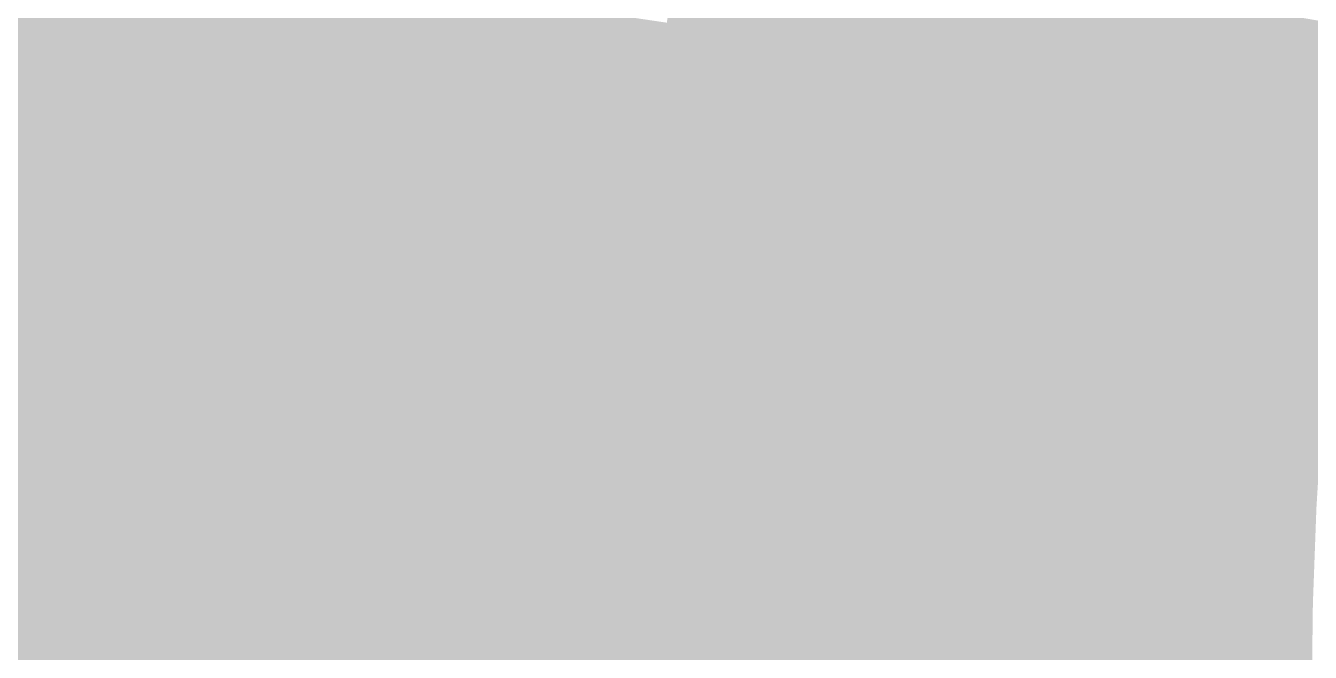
# Model space of a CAD drawing. Header units: inches. Extents: x -266 to 784, y -170 to 213.
# Drawn here: x -150.01 to -113.04, y 1.39 to 19.43 of the extents above; entities that cross this region are included whole.
import ezdxf

# ---------------------------------------------------------------- set-up
doc = ezdxf.new("R2010")
doc.units = ezdxf.units.IN
doc.header["$MEASUREMENT"] = 0

msp = doc.modelspace()

# ---------------------------------------------------------------- linework, layer by layer
at = {"color": 135, "true_color": 0x50a194}
msp.add_solid([(-130.571299, 19.368423), (-131.560476, 19.515153), (-130.056649, 22.566969), (-131.041926, 22.737931)], dxfattribs=at)
at = {"color": 135, "true_color": 0x52a598}
msp.add_solid([(-129.582123, 19.221692), (-130.571299, 19.368423), (-129.071371, 22.396007), (-130.056649, 22.566969)], dxfattribs=at)
at = {"color": 139, "true_color": 0x28504b}
msp.add_solid([(-149.86441, 18.484012), (-150.856889, 18.606423), (-149.365653, 22.156302), (-150.35483, 22.303032)], dxfattribs=at)
at = {"color": 135, "true_color": 0x54aa9c}
msp.add_solid([(-128.592946, 19.074962), (-129.582123, 19.221692), (-128.086094, 22.225046), (-129.071371, 22.396007)], dxfattribs=at)
at = {"color": 135, "true_color": 0x56aea0}
msp.add_solid([(-127.60377, 18.928231), (-128.592946, 19.074962), (-127.100816, 22.054084), (-128.086094, 22.225046)], dxfattribs=at)
at = {"color": 139, "true_color": 0x2a544f}
msp.add_solid([(-148.87193, 18.361601), (-149.86441, 18.484012), (-148.376476, 22.009571), (-149.365653, 22.156302)], dxfattribs=at)
at = {"color": 139, "true_color": 0x2c5953}
msp.add_solid([(-147.879451, 18.239191), (-148.87193, 18.361601), (-147.3873, 21.862841), (-148.376476, 22.009571)], dxfattribs=at)
at = {"color": 139, "true_color": 0x2e5d57}
msp.add_solid([(-146.886971, 18.11678), (-147.879451, 18.239191), (-146.398123, 21.71611), (-147.3873, 21.862841)], dxfattribs=at)
at = {"color": 135, "true_color": 0x59b2a4}
msp.add_solid([(-126.614593, 18.781501), (-127.60377, 18.928231), (-126.115538, 21.883122), (-127.100816, 22.054084)], dxfattribs=at)
at = {"color": 123, "true_color": 0x5bb6a8}
msp.add_solid([(-125.625417, 18.63477), (-126.614593, 18.781501), (-125.130261, 21.71216), (-126.115538, 21.883122)], dxfattribs=at)
at = {"color": 139, "true_color": 0x30615b}
msp.add_solid([(-145.894492, 17.994369), (-146.886971, 18.11678), (-145.408947, 21.56938), (-146.398123, 21.71611)], dxfattribs=at)
at = {"color": 117, "true_color": 0x32655f}
msp.add_solid([(-144.902012, 17.871959), (-145.894492, 17.994369), (-144.41977, 21.422649), (-145.408947, 21.56938)], dxfattribs=at)
at = {"color": 123, "true_color": 0x5dbbac}
msp.add_solid([(-124.63624, 18.48804), (-125.625417, 18.63477), (-124.144983, 21.541198), (-125.130261, 21.71216)], dxfattribs=at)
at = {"color": 123, "true_color": 0x5fbfb0}
msp.add_solid([(-123.647064, 18.341309), (-124.63624, 18.48804), (-123.159705, 21.370236), (-124.144983, 21.541198)], dxfattribs=at)
at = {"color": 117, "true_color": 0x346a63}
msp.add_solid([(-143.909533, 17.749548), (-144.902012, 17.871959), (-143.430594, 21.275919), (-144.41977, 21.422649)], dxfattribs=at)
at = {"color": 117, "true_color": 0x366e67}
msp.add_solid([(-142.917053, 17.627137), (-143.909533, 17.749548), (-142.441417, 21.129188), (-143.430594, 21.275919)], dxfattribs=at)
at = {"color": 127, "true_color": 0x39726b}
msp.add_solid([(-141.924573, 17.504727), (-142.917053, 17.627137), (-141.452241, 20.982458), (-142.441417, 21.129188)], dxfattribs=at)
at = {"color": 123, "true_color": 0x61c3b4}
msp.add_solid([(-122.657887, 18.194579), (-123.647064, 18.341309), (-122.174428, 21.199274), (-123.159705, 21.370236)], dxfattribs=at)
at = {"color": 123, "true_color": 0x63c8b8}
msp.add_solid([(-121.668711, 18.047848), (-122.657887, 18.194579), (-121.18915, 21.028312), (-122.174428, 21.199274)], dxfattribs=at)
at = {"color": 127, "true_color": 0x3b766f}
msp.add_solid([(-140.932094, 17.382316), (-141.924573, 17.504727), (-140.463064, 20.835727), (-141.452241, 20.982458)], dxfattribs=at)
at = {"color": 127, "true_color": 0x3d7b73}
msp.add_solid([(-139.939614, 17.259905), (-140.932094, 17.382316), (-139.473888, 20.688997), (-140.463064, 20.835727)], dxfattribs=at)
at = {"color": 123, "true_color": 0x65ccbc}
msp.add_solid([(-120.679534, 17.901118), (-121.668711, 18.047848), (-120.203872, 20.85735), (-121.18915, 21.028312)], dxfattribs=at)
at = {"color": 133, "true_color": 0x68d0c0}
msp.add_solid([(-119.690358, 17.754387), (-120.679534, 17.901118), (-119.218595, 20.686389), (-120.203872, 20.85735)], dxfattribs=at)
at = {"color": 127, "true_color": 0x3f7f77}
msp.add_solid([(-138.947135, 17.137495), (-139.939614, 17.259905), (-138.484711, 20.542266), (-139.473888, 20.688997)], dxfattribs=at)
at = {"color": 137, "true_color": 0x41837a}
msp.add_solid([(-137.954655, 17.015084), (-138.947135, 17.137495), (-137.495535, 20.395536), (-138.484711, 20.542266)], dxfattribs=at)
at = {"color": 137, "true_color": 0x43887e}
msp.add_solid([(-136.962176, 16.892673), (-137.954655, 17.015084), (-136.506358, 20.248805), (-137.495535, 20.395536)], dxfattribs=at)
at = {"color": 133, "true_color": 0x6ad4c4}
msp.add_solid([(-118.701181, 17.607657), (-119.690358, 17.754387), (-118.233317, 20.515427), (-119.218595, 20.686389)], dxfattribs=at)
at = {"color": 133, "true_color": 0x6cd9c8}
msp.add_solid([(-117.712005, 17.460926), (-118.701181, 17.607657), (-117.248039, 20.344465), (-118.233317, 20.515427)], dxfattribs=at)
at = {"color": 133, "true_color": 0x6eddcc}
msp.add_solid([(-116.722828, 17.314196), (-117.712005, 17.460926), (-116.262762, 20.173503), (-117.248039, 20.344465)], dxfattribs=at)
at = {"color": 137, "true_color": 0x458c82}
msp.add_solid([(-135.969696, 16.770263), (-136.962176, 16.892673), (-135.517182, 20.102075), (-136.506358, 20.248805)], dxfattribs=at)
at = {"color": 125, "true_color": 0x489086}
msp.add_solid([(-134.977217, 16.647852), (-135.969696, 16.770263), (-134.528005, 19.955345), (-135.517182, 20.102075)], dxfattribs=at)
at = {"color": 133, "true_color": 0x70e1cf}
msp.add_solid([(-115.733652, 17.167466), (-116.722828, 17.314196), (-115.277484, 20.002541), (-116.262762, 20.173503)], dxfattribs=at)
at = {"color": 133, "true_color": 0x72e5d3}
msp.add_solid([(-114.744475, 17.020735), (-115.733652, 17.167466), (-114.292207, 19.831579), (-115.277484, 20.002541)], dxfattribs=at)
at = {"color": 125, "true_color": 0x4a948a}
msp.add_solid([(-133.984737, 16.525441), (-134.977217, 16.647852), (-133.538829, 19.808614), (-134.528005, 19.955345)], dxfattribs=at)
at = {"color": 125, "true_color": 0x4c998e}
msp.add_solid([(-132.992258, 16.40303), (-133.984737, 16.525441), (-132.549652, 19.661884), (-133.538829, 19.808614)], dxfattribs=at)
at = {"color": 135, "true_color": 0x4e9d92}
msp.add_solid([(-131.999778, 16.28062), (-132.992258, 16.40303), (-131.560476, 19.515153), (-132.549652, 19.661884)], dxfattribs=at)
at = {"color": 121, "true_color": 0x74ead7}
msp.add_solid([(-113.755299, 16.874005), (-114.744475, 17.020735), (-113.306929, 19.660617), (-114.292207, 19.831579)], dxfattribs=at)
at = {"color": 121, "true_color": 0x76eedb}
msp.add_solid([(-112.766122, 16.727274), (-113.755299, 16.874005), (-112.321651, 19.489655), (-113.306929, 19.660617)], dxfattribs=at)
at = {"color": 135, "true_color": 0x50a196}
msp.add_solid([(-131.007299, 16.158209), (-131.999778, 16.28062), (-130.571299, 19.368423), (-131.560476, 19.515153)], dxfattribs=at)
at = {"color": 135, "true_color": 0x52a59a}
msp.add_solid([(-130.014819, 16.035798), (-131.007299, 16.158209), (-129.582123, 19.221692), (-130.571299, 19.368423)], dxfattribs=at)
at = {"color": 135, "true_color": 0x54aa9e}
msp.add_solid([(-129.022339, 15.913388), (-130.014819, 16.035798), (-128.592946, 19.074962), (-129.582123, 19.221692)], dxfattribs=at)
at = {"color": 135, "true_color": 0x56aea2}
msp.add_solid([(-128.02986, 15.790977), (-129.022339, 15.913388), (-127.60377, 18.928231), (-128.592946, 19.074962)], dxfattribs=at)
at = {"color": 135, "true_color": 0x59b2a6}
msp.add_solid([(-127.03738, 15.668566), (-128.02986, 15.790977), (-126.614593, 18.781501), (-127.60377, 18.928231)], dxfattribs=at)
at = {"color": 139, "true_color": 0x28504c}
msp.add_solid([(-150.272894, 14.800588), (-151.268078, 14.898605), (-149.86441, 18.484012), (-150.856889, 18.606423)], dxfattribs=at)
at = {"color": 123, "true_color": 0x5bb6aa}
msp.add_solid([(-126.044901, 15.546156), (-127.03738, 15.668566), (-125.625417, 18.63477), (-126.614593, 18.781501)], dxfattribs=at)
at = {"color": 123, "true_color": 0x5dbbae}
msp.add_solid([(-125.052421, 15.423745), (-126.044901, 15.546156), (-124.63624, 18.48804), (-125.625417, 18.63477)], dxfattribs=at)
at = {"color": 123, "true_color": 0x5fbfb2}
msp.add_solid([(-124.059942, 15.301334), (-125.052421, 15.423745), (-123.647064, 18.341309), (-124.63624, 18.48804)], dxfattribs=at)
at = {"color": 139, "true_color": 0x2a5450}
msp.add_solid([(-149.277709, 14.702571), (-150.272894, 14.800588), (-148.87193, 18.361601), (-149.86441, 18.484012)], dxfattribs=at)
at = {"color": 139, "true_color": 0x2c5954}
msp.add_solid([(-148.282524, 14.604554), (-149.277709, 14.702571), (-147.879451, 18.239191), (-148.87193, 18.361601)], dxfattribs=at)
at = {"color": 139, "true_color": 0x2e5d58}
msp.add_solid([(-147.28734, 14.506537), (-148.282524, 14.604554), (-146.886971, 18.11678), (-147.879451, 18.239191)], dxfattribs=at)
at = {"color": 139, "true_color": 0x30615c}
msp.add_solid([(-146.292155, 14.40852), (-147.28734, 14.506537), (-145.894492, 17.994369), (-146.886971, 18.11678)], dxfattribs=at)
at = {"color": 123, "true_color": 0x61c3b6}
msp.add_solid([(-123.067462, 15.178924), (-124.059942, 15.301334), (-122.657887, 18.194579), (-123.647064, 18.341309)], dxfattribs=at)
at = {"color": 123, "true_color": 0x63c8ba}
msp.add_solid([(-122.074983, 15.056513), (-123.067462, 15.178924), (-121.668711, 18.047848), (-122.657887, 18.194579)], dxfattribs=at)
at = {"color": 117, "true_color": 0x326560}
msp.add_solid([(-145.29697, 14.310503), (-146.292155, 14.40852), (-144.902012, 17.871959), (-145.894492, 17.994369)], dxfattribs=at)
at = {"color": 117, "true_color": 0x346a64}
msp.add_solid([(-144.301785, 14.212485), (-145.29697, 14.310503), (-143.909533, 17.749548), (-144.902012, 17.871959)], dxfattribs=at)
at = {"color": 127, "true_color": 0x366e68}
msp.add_solid([(-143.306601, 14.114468), (-144.301785, 14.212485), (-142.917053, 17.627137), (-143.909533, 17.749548)], dxfattribs=at)
at = {"color": 123, "true_color": 0x65ccbe}
msp.add_solid([(-121.082503, 14.934102), (-122.074983, 15.056513), (-120.679534, 17.901118), (-121.668711, 18.047848)], dxfattribs=at)
at = {"color": 133, "true_color": 0x68d0c2}
msp.add_solid([(-120.090024, 14.811692), (-121.082503, 14.934102), (-119.690358, 17.754387), (-120.679534, 17.901118)], dxfattribs=at)
at = {"color": 133, "true_color": 0x6ad4c6}
msp.add_solid([(-119.097544, 14.689281), (-120.090024, 14.811692), (-118.701181, 17.607657), (-119.690358, 17.754387)], dxfattribs=at)
at = {"color": 127, "true_color": 0x39726c}
msp.add_solid([(-142.311416, 14.016451), (-143.306601, 14.114468), (-141.924573, 17.504727), (-142.917053, 17.627137)], dxfattribs=at)
at = {"color": 127, "true_color": 0x3b7670}
msp.add_solid([(-141.316231, 13.918434), (-142.311416, 14.016451), (-140.932094, 17.382316), (-141.924573, 17.504727)], dxfattribs=at)
at = {"color": 127, "true_color": 0x3d7b74}
msp.add_solid([(-140.321046, 13.820417), (-141.316231, 13.918434), (-139.939614, 17.259905), (-140.932094, 17.382316)], dxfattribs=at)
at = {"color": 133, "true_color": 0x6cd9ca}
msp.add_solid([(-118.105065, 14.56687), (-119.097544, 14.689281), (-117.712005, 17.460926), (-118.701181, 17.607657)], dxfattribs=at)
at = {"color": 133, "true_color": 0x6eddce}
msp.add_solid([(-117.112585, 14.44446), (-118.105065, 14.56687), (-116.722828, 17.314196), (-117.712005, 17.460926)], dxfattribs=at)
at = {"color": 137, "true_color": 0x3f7f78}
msp.add_solid([(-139.325862, 13.7224), (-140.321046, 13.820417), (-138.947135, 17.137495), (-139.939614, 17.259905)], dxfattribs=at)
at = {"color": 137, "true_color": 0x41837c}
msp.add_solid([(-138.330677, 13.624383), (-139.325862, 13.7224), (-137.954655, 17.015084), (-138.947135, 17.137495)], dxfattribs=at)
at = {"color": 137, "true_color": 0x438880}
msp.add_solid([(-137.335492, 13.526365), (-138.330677, 13.624383), (-136.962176, 16.892673), (-137.954655, 17.015084)], dxfattribs=at)
at = {"color": 133, "true_color": 0x70e1d2}
msp.add_solid([(-116.120106, 14.322049), (-117.112585, 14.44446), (-115.733652, 17.167466), (-116.722828, 17.314196)], dxfattribs=at)
at = {"color": 133, "true_color": 0x72e5d6}
msp.add_solid([(-115.127626, 14.199638), (-116.120106, 14.322049), (-114.744475, 17.020735), (-115.733652, 17.167466)], dxfattribs=at)
at = {"color": 121, "true_color": 0x74eada}
msp.add_solid([(-114.135146, 14.077228), (-115.127626, 14.199638), (-113.755299, 16.874005), (-114.744475, 17.020735)], dxfattribs=at)
at = {"color": 125, "true_color": 0x458c84}
msp.add_solid([(-136.340308, 13.428348), (-137.335492, 13.526365), (-135.969696, 16.770263), (-136.962176, 16.892673)], dxfattribs=at)
at = {"color": 125, "true_color": 0x489088}
msp.add_solid([(-135.345123, 13.330331), (-136.340308, 13.428348), (-134.977217, 16.647852), (-135.969696, 16.770263)], dxfattribs=at)
at = {"color": 125, "true_color": 0x4a948c}
msp.add_solid([(-134.349938, 13.232314), (-135.345123, 13.330331), (-133.984737, 16.525441), (-134.977217, 16.647852)], dxfattribs=at)
at = {"color": 121, "true_color": 0x76eede}
msp.add_solid([(-113.142667, 13.954817), (-114.135146, 14.077228), (-112.766122, 16.727274), (-113.755299, 16.874005)], dxfattribs=at)
at = {"color": 121, "true_color": 0x79f2e2}
msp.add_solid([(-112.150187, 13.832406), (-113.142667, 13.954817), (-111.776946, 16.580544), (-112.766122, 16.727274)], dxfattribs=at)
at = {"color": 135, "true_color": 0x4c9990}
msp.add_solid([(-133.354753, 13.134297), (-134.349938, 13.232314), (-132.992258, 16.40303), (-133.984737, 16.525441)], dxfattribs=at)
at = {"color": 135, "true_color": 0x4e9d94}
msp.add_solid([(-132.359569, 13.03628), (-133.354753, 13.134297), (-131.999778, 16.28062), (-132.992258, 16.40303)], dxfattribs=at)
at = {"color": 135, "true_color": 0x50a198}
msp.add_solid([(-131.364384, 12.938263), (-132.359569, 13.03628), (-131.007299, 16.158209), (-131.999778, 16.28062)], dxfattribs=at)
at = {"color": 135, "true_color": 0x52a59c}
msp.add_solid([(-130.369199, 12.840245), (-131.364384, 12.938263), (-130.014819, 16.035798), (-131.007299, 16.158209)], dxfattribs=at)
at = {"color": 135, "true_color": 0x54aaa0}
msp.add_solid([(-129.374014, 12.742228), (-130.369199, 12.840245), (-129.022339, 15.913388), (-130.014819, 16.035798)], dxfattribs=at)
at = {"color": 135, "true_color": 0x56aea4}
msp.add_solid([(-128.37883, 12.644211), (-129.374014, 12.742228), (-128.02986, 15.790977), (-129.022339, 15.913388)], dxfattribs=at)
at = {"color": 123, "true_color": 0x59b2a8}
msp.add_solid([(-127.383645, 12.546194), (-128.37883, 12.644211), (-127.03738, 15.668566), (-128.02986, 15.790977)], dxfattribs=at)
at = {"color": 123, "true_color": 0x5bb6ac}
msp.add_solid([(-126.38846, 12.448177), (-127.383645, 12.546194), (-126.044901, 15.546156), (-127.03738, 15.668566)], dxfattribs=at)
at = {"color": 123, "true_color": 0x5dbbb0}
msp.add_solid([(-125.393276, 12.35016), (-126.38846, 12.448177), (-125.052421, 15.423745), (-126.044901, 15.546156)], dxfattribs=at)
at = {"color": 123, "true_color": 0x5fbfb5}
msp.add_solid([(-124.398091, 12.252143), (-125.393276, 12.35016), (-124.059942, 15.301334), (-125.052421, 15.423745)], dxfattribs=at)
at = {"color": 123, "true_color": 0x61c3b9}
msp.add_solid([(-123.402906, 12.154125), (-124.398091, 12.252143), (-123.067462, 15.178924), (-124.059942, 15.301334)], dxfattribs=at)
at = {"color": 123, "true_color": 0x63c8bd}
msp.add_solid([(-122.407721, 12.056108), (-123.402906, 12.154125), (-122.074983, 15.056513), (-123.067462, 15.178924)], dxfattribs=at)
at = {"color": 139, "true_color": 0x2a5451}
msp.add_solid([(-149.593569, 11.034685), (-150.590859, 11.108249), (-149.277709, 14.702571), (-150.272894, 14.800588)], dxfattribs=at)
at = {"color": 133, "true_color": 0x65ccc1}
msp.add_solid([(-121.412537, 11.958091), (-122.407721, 12.056108), (-121.082503, 14.934102), (-122.074983, 15.056513)], dxfattribs=at)
at = {"color": 133, "true_color": 0x68d0c5}
msp.add_solid([(-120.417352, 11.860074), (-121.412537, 11.958091), (-120.090024, 14.811692), (-121.082503, 14.934102)], dxfattribs=at)
at = {"color": 133, "true_color": 0x6ad4c9}
msp.add_solid([(-119.422167, 11.762057), (-120.417352, 11.860074), (-119.097544, 14.689281), (-120.090024, 14.811692)], dxfattribs=at)
at = {"color": 139, "true_color": 0x2c5955}
msp.add_solid([(-148.596278, 10.96112), (-149.593569, 11.034685), (-148.282524, 14.604554), (-149.277709, 14.702571)], dxfattribs=at)
at = {"color": 139, "true_color": 0x2e5d59}
msp.add_solid([(-147.598988, 10.887555), (-148.596278, 10.96112), (-147.28734, 14.506537), (-148.282524, 14.604554)], dxfattribs=at)
at = {"color": 139, "true_color": 0x30615d}
msp.add_solid([(-146.601697, 10.813991), (-147.598988, 10.887555), (-146.292155, 14.40852), (-147.28734, 14.506537)], dxfattribs=at)
at = {"color": 133, "true_color": 0x6cd9cd}
msp.add_solid([(-118.426982, 11.66404), (-119.422167, 11.762057), (-118.105065, 14.56687), (-119.097544, 14.689281)], dxfattribs=at)
at = {"color": 133, "true_color": 0x6eddd1}
msp.add_solid([(-117.431798, 11.566023), (-118.426982, 11.66404), (-117.112585, 14.44446), (-118.105065, 14.56687)], dxfattribs=at)
at = {"color": 133, "true_color": 0x70e1d5}
msp.add_solid([(-116.436613, 11.468005), (-117.431798, 11.566023), (-116.120106, 14.322049), (-117.112585, 14.44446)], dxfattribs=at)
at = {"color": 117, "true_color": 0x326561}
msp.add_solid([(-145.604407, 10.740426), (-146.601697, 10.813991), (-145.29697, 14.310503), (-146.292155, 14.40852)], dxfattribs=at)
at = {"color": 117, "true_color": 0x346a65}
msp.add_solid([(-144.607116, 10.666862), (-145.604407, 10.740426), (-144.301785, 14.212485), (-145.29697, 14.310503)], dxfattribs=at)
at = {"color": 127, "true_color": 0x366e69}
msp.add_solid([(-143.609826, 10.593297), (-144.607116, 10.666862), (-143.306601, 14.114468), (-144.301785, 14.212485)], dxfattribs=at)
at = {"color": 127, "true_color": 0x39726d}
msp.add_solid([(-142.612535, 10.519733), (-143.609826, 10.593297), (-142.311416, 14.016451), (-143.306601, 14.114468)], dxfattribs=at)
at = {"color": 121, "true_color": 0x72e5d9}
msp.add_solid([(-115.441428, 11.369988), (-116.436613, 11.468005), (-115.127626, 14.199638), (-116.120106, 14.322049)], dxfattribs=at)
at = {"color": 121, "true_color": 0x74eadd}
msp.add_solid([(-114.446244, 11.271971), (-115.441428, 11.369988), (-114.135146, 14.077228), (-115.127626, 14.199638)], dxfattribs=at)
at = {"color": 121, "true_color": 0x76eee1}
msp.add_solid([(-113.451059, 11.173954), (-114.446244, 11.271971), (-113.142667, 13.954817), (-114.135146, 14.077228)], dxfattribs=at)
at = {"color": 127, "true_color": 0x3b7671}
msp.add_solid([(-141.615245, 10.446168), (-142.612535, 10.519733), (-141.316231, 13.918434), (-142.311416, 14.016451)], dxfattribs=at)
at = {"color": 127, "true_color": 0x3d7b75}
msp.add_solid([(-140.617954, 10.372603), (-141.615245, 10.446168), (-140.321046, 13.820417), (-141.316231, 13.918434)], dxfattribs=at)
at = {"color": 137, "true_color": 0x3f7f79}
msp.add_solid([(-139.620664, 10.299039), (-140.617954, 10.372603), (-139.325862, 13.7224), (-140.321046, 13.820417)], dxfattribs=at)
at = {"color": 137, "true_color": 0x41837e}
msp.add_solid([(-138.623373, 10.225474), (-139.620664, 10.299039), (-138.330677, 13.624383), (-139.325862, 13.7224)], dxfattribs=at)
at = {"color": 121, "true_color": 0x79f2e5}
msp.add_solid([(-112.455874, 11.075937), (-113.451059, 11.173954), (-112.150187, 13.832406), (-113.142667, 13.954817)], dxfattribs=at)
at = {"color": 137, "true_color": 0x438882}
msp.add_solid([(-137.626083, 10.15191), (-138.623373, 10.225474), (-137.335492, 13.526365), (-138.330677, 13.624383)], dxfattribs=at)
at = {"color": 125, "true_color": 0x458c86}
msp.add_solid([(-136.628793, 10.078345), (-137.626083, 10.15191), (-136.340308, 13.428348), (-137.335492, 13.526365)], dxfattribs=at)
at = {"color": 125, "true_color": 0x48908a}
msp.add_solid([(-135.631502, 10.004781), (-136.628793, 10.078345), (-135.345123, 13.330331), (-136.340308, 13.428348)], dxfattribs=at)
at = {"color": 125, "true_color": 0x4a948e}
msp.add_solid([(-134.634212, 9.931216), (-135.631502, 10.004781), (-134.349938, 13.232314), (-135.345123, 13.330331)], dxfattribs=at)
at = {"color": 135, "true_color": 0x4c9992}
msp.add_solid([(-133.636921, 9.857652), (-134.634212, 9.931216), (-133.354753, 13.134297), (-134.349938, 13.232314)], dxfattribs=at)
at = {"color": 135, "true_color": 0x4e9d96}
msp.add_solid([(-132.639631, 9.784087), (-133.636921, 9.857652), (-132.359569, 13.03628), (-133.354753, 13.134297)], dxfattribs=at)
at = {"color": 135, "true_color": 0x50a19a}
msp.add_solid([(-131.64234, 9.710522), (-132.639631, 9.784087), (-131.364384, 12.938263), (-132.359569, 13.03628)], dxfattribs=at)
at = {"color": 135, "true_color": 0x52a59e}
msp.add_solid([(-130.64505, 9.636958), (-131.64234, 9.710522), (-130.369199, 12.840245), (-131.364384, 12.938263)], dxfattribs=at)
at = {"color": 135, "true_color": 0x54aaa2}
msp.add_solid([(-129.647759, 9.563393), (-130.64505, 9.636958), (-129.374014, 12.742228), (-130.369199, 12.840245)], dxfattribs=at)
at = {"color": 135, "true_color": 0x56aea6}
msp.add_solid([(-128.650469, 9.489829), (-129.647759, 9.563393), (-128.37883, 12.644211), (-129.374014, 12.742228)], dxfattribs=at)
at = {"color": 123, "true_color": 0x59b2aa}
msp.add_solid([(-127.653178, 9.416264), (-128.650469, 9.489829), (-127.383645, 12.546194), (-128.37883, 12.644211)], dxfattribs=at)
at = {"color": 123, "true_color": 0x5bb6af}
msp.add_solid([(-126.655888, 9.3427), (-127.653178, 9.416264), (-126.38846, 12.448177), (-127.383645, 12.546194)], dxfattribs=at)
at = {"color": 123, "true_color": 0x5dbbb3}
msp.add_solid([(-125.658598, 9.269135), (-126.655888, 9.3427), (-125.393276, 12.35016), (-126.38846, 12.448177)], dxfattribs=at)
at = {"color": 123, "true_color": 0x5fbfb7}
msp.add_solid([(-124.661307, 9.19557), (-125.658598, 9.269135), (-124.398091, 12.252143), (-125.393276, 12.35016)], dxfattribs=at)
at = {"color": 123, "true_color": 0x61c3bb}
msp.add_solid([(-123.664017, 9.122006), (-124.661307, 9.19557), (-123.402906, 12.154125), (-124.398091, 12.252143)], dxfattribs=at)
at = {"color": 123, "true_color": 0x63c8bf}
msp.add_solid([(-122.666726, 9.048441), (-123.664017, 9.122006), (-122.407721, 12.056108), (-123.402906, 12.154125)], dxfattribs=at)
at = {"color": 133, "true_color": 0x65ccc3}
msp.add_solid([(-121.669436, 8.974877), (-122.666726, 9.048441), (-121.412537, 11.958091), (-122.407721, 12.056108)], dxfattribs=at)
at = {"color": 133, "true_color": 0x68d0c7}
msp.add_solid([(-120.672145, 8.901312), (-121.669436, 8.974877), (-120.417352, 11.860074), (-121.412537, 11.958091)], dxfattribs=at)
at = {"color": 133, "true_color": 0x6ad4cb}
msp.add_solid([(-119.674855, 8.827748), (-120.672145, 8.901312), (-119.422167, 11.762057), (-120.417352, 11.860074)], dxfattribs=at)
at = {"color": 133, "true_color": 0x6cd9cf}
msp.add_solid([(-118.677564, 8.754183), (-119.674855, 8.827748), (-118.426982, 11.66404), (-119.422167, 11.762057)], dxfattribs=at)
at = {"color": 133, "true_color": 0x6eddd3}
msp.add_solid([(-117.680274, 8.680619), (-118.677564, 8.754183), (-117.431798, 11.566023), (-118.426982, 11.66404)], dxfattribs=at)
at = {"color": 133, "true_color": 0x70e1d7}
msp.add_solid([(-116.682983, 8.607054), (-117.680274, 8.680619), (-116.436613, 11.468005), (-117.431798, 11.566023)], dxfattribs=at)
at = {"color": 121, "true_color": 0x72e5db}
msp.add_solid([(-115.685693, 8.533489), (-116.682983, 8.607054), (-115.441428, 11.369988), (-116.436613, 11.468005)], dxfattribs=at)
at = {"color": 139, "true_color": 0x2a5452}
msp.add_solid([(-149.819318, 7.360151), (-150.818114, 7.409219), (-149.593569, 11.034685), (-150.590859, 11.108249)], dxfattribs=at)
at = {"color": 121, "true_color": 0x74eae0}
msp.add_solid([(-114.688403, 8.459925), (-115.685693, 8.533489), (-114.446244, 11.271971), (-115.441428, 11.369988)], dxfattribs=at)
at = {"color": 121, "true_color": 0x76eee4}
msp.add_solid([(-113.691112, 8.38636), (-114.688403, 8.459925), (-113.451059, 11.173954), (-114.446244, 11.271971)], dxfattribs=at)
at = {"color": 121, "true_color": 0x79f2e8}
msp.add_solid([(-112.693822, 8.312796), (-113.691112, 8.38636), (-112.455874, 11.075937), (-113.451059, 11.173954)], dxfattribs=at)
at = {"color": 139, "true_color": 0x2c5956}
msp.add_solid([(-148.820523, 7.311083), (-149.819318, 7.360151), (-148.596278, 10.96112), (-149.593569, 11.034685)], dxfattribs=at)
at = {"color": 139, "true_color": 0x2e5d5a}
msp.add_solid([(-147.821728, 7.262016), (-148.820523, 7.311083), (-147.598988, 10.887555), (-148.596278, 10.96112)], dxfattribs=at)
at = {"color": 139, "true_color": 0x30615e}
msp.add_solid([(-146.822932, 7.212948), (-147.821728, 7.262016), (-146.601697, 10.813991), (-147.598988, 10.887555)], dxfattribs=at)
at = {"color": 117, "true_color": 0x326562}
msp.add_solid([(-145.824137, 7.16388), (-146.822932, 7.212948), (-145.604407, 10.740426), (-146.601697, 10.813991)], dxfattribs=at)
at = {"color": 117, "true_color": 0x346a66}
msp.add_solid([(-144.825341, 7.114813), (-145.824137, 7.16388), (-144.607116, 10.666862), (-145.604407, 10.740426)], dxfattribs=at)
at = {"color": 127, "true_color": 0x366e6a}
msp.add_solid([(-143.826546, 7.065745), (-144.825341, 7.114813), (-143.609826, 10.593297), (-144.607116, 10.666862)], dxfattribs=at)
at = {"color": 127, "true_color": 0x39726f}
msp.add_solid([(-142.82775, 7.016677), (-143.826546, 7.065745), (-142.612535, 10.519733), (-143.609826, 10.593297)], dxfattribs=at)
at = {"color": 127, "true_color": 0x3b7673}
msp.add_solid([(-141.828955, 6.96761), (-142.82775, 7.016677), (-141.615245, 10.446168), (-142.612535, 10.519733)], dxfattribs=at)
at = {"color": 127, "true_color": 0x3d7b77}
msp.add_solid([(-140.830159, 6.918542), (-141.828955, 6.96761), (-140.617954, 10.372603), (-141.615245, 10.446168)], dxfattribs=at)
at = {"color": 137, "true_color": 0x3f7f7b}
msp.add_solid([(-139.831364, 6.869474), (-140.830159, 6.918542), (-139.620664, 10.299039), (-140.617954, 10.372603)], dxfattribs=at)
at = {"color": 137, "true_color": 0x41837f}
msp.add_solid([(-138.832568, 6.820407), (-139.831364, 6.869474), (-138.623373, 10.225474), (-139.620664, 10.299039)], dxfattribs=at)
at = {"color": 137, "true_color": 0x438883}
msp.add_solid([(-137.833773, 6.771339), (-138.832568, 6.820407), (-137.626083, 10.15191), (-138.623373, 10.225474)], dxfattribs=at)
at = {"color": 125, "true_color": 0x458c87}
msp.add_solid([(-136.834977, 6.722271), (-137.833773, 6.771339), (-136.628793, 10.078345), (-137.626083, 10.15191)], dxfattribs=at)
at = {"color": 125, "true_color": 0x48908c}
msp.add_solid([(-135.836182, 6.673204), (-136.834977, 6.722271), (-135.631502, 10.004781), (-136.628793, 10.078345)], dxfattribs=at)
at = {"color": 135, "true_color": 0x4a9490}
msp.add_solid([(-134.837387, 6.624136), (-135.836182, 6.673204), (-134.634212, 9.931216), (-135.631502, 10.004781)], dxfattribs=at)
at = {"color": 135, "true_color": 0x4c9994}
msp.add_solid([(-133.838591, 6.575068), (-134.837387, 6.624136), (-133.636921, 9.857652), (-134.634212, 9.931216)], dxfattribs=at)
at = {"color": 135, "true_color": 0x4e9d98}
msp.add_solid([(-132.839796, 6.526001), (-133.838591, 6.575068), (-132.639631, 9.784087), (-133.636921, 9.857652)], dxfattribs=at)
at = {"color": 135, "true_color": 0x50a19c}
msp.add_solid([(-131.841, 6.476933), (-132.839796, 6.526001), (-131.64234, 9.710522), (-132.639631, 9.784087)], dxfattribs=at)
at = {"color": 135, "true_color": 0x52a5a0}
msp.add_solid([(-130.842205, 6.427865), (-131.841, 6.476933), (-130.64505, 9.636958), (-131.64234, 9.710522)], dxfattribs=at)
at = {"color": 135, "true_color": 0x54aaa4}
msp.add_solid([(-129.843409, 6.378798), (-130.842205, 6.427865), (-129.647759, 9.563393), (-130.64505, 9.636958)], dxfattribs=at)
at = {"color": 135, "true_color": 0x56aea8}
msp.add_solid([(-128.844614, 6.32973), (-129.843409, 6.378798), (-128.650469, 9.489829), (-129.647759, 9.563393)], dxfattribs=at)
at = {"color": 123, "true_color": 0x59b2ad}
msp.add_solid([(-127.845818, 6.280662), (-128.844614, 6.32973), (-127.653178, 9.416264), (-128.650469, 9.489829)], dxfattribs=at)
at = {"color": 123, "true_color": 0x5bb6b1}
msp.add_solid([(-126.847023, 6.231595), (-127.845818, 6.280662), (-126.655888, 9.3427), (-127.653178, 9.416264)], dxfattribs=at)
at = {"color": 123, "true_color": 0x5dbbb5}
msp.add_solid([(-125.848227, 6.182527), (-126.847023, 6.231595), (-125.658598, 9.269135), (-126.655888, 9.3427)], dxfattribs=at)
at = {"color": 123, "true_color": 0x5fbfb9}
msp.add_solid([(-124.849432, 6.133459), (-125.848227, 6.182527), (-124.661307, 9.19557), (-125.658598, 9.269135)], dxfattribs=at)
at = {"color": 123, "true_color": 0x61c3bd}
msp.add_solid([(-123.850637, 6.084392), (-124.849432, 6.133459), (-123.664017, 9.122006), (-124.661307, 9.19557)], dxfattribs=at)
at = {"color": 133, "true_color": 0x63c8c1}
msp.add_solid([(-122.851841, 6.035324), (-123.850637, 6.084392), (-122.666726, 9.048441), (-123.664017, 9.122006)], dxfattribs=at)
at = {"color": 133, "true_color": 0x65ccc5}
msp.add_solid([(-121.853046, 5.986256), (-122.851841, 6.035324), (-121.669436, 8.974877), (-122.666726, 9.048441)], dxfattribs=at)
at = {"color": 133, "true_color": 0x68d0ca}
msp.add_solid([(-120.85425, 5.937189), (-121.853046, 5.986256), (-120.672145, 8.901312), (-121.669436, 8.974877)], dxfattribs=at)
at = {"color": 133, "true_color": 0x6ad4ce}
msp.add_solid([(-119.855455, 5.888121), (-120.85425, 5.937189), (-119.674855, 8.827748), (-120.672145, 8.901312)], dxfattribs=at)
at = {"color": 133, "true_color": 0x6cd9d2}
msp.add_solid([(-118.856659, 5.839053), (-119.855455, 5.888121), (-118.677564, 8.754183), (-119.674855, 8.827748)], dxfattribs=at)
at = {"color": 133, "true_color": 0x6eddd6}
msp.add_solid([(-117.857864, 5.789986), (-118.856659, 5.839053), (-117.680274, 8.680619), (-118.677564, 8.754183)], dxfattribs=at)
at = {"color": 133, "true_color": 0x70e1da}
msp.add_solid([(-116.859068, 5.740918), (-117.857864, 5.789986), (-116.682983, 8.607054), (-117.680274, 8.680619)], dxfattribs=at)
at = {"color": 121, "true_color": 0x72e5de}
msp.add_solid([(-115.860273, 5.69185), (-116.859068, 5.740918), (-115.685693, 8.533489), (-116.682983, 8.607054)], dxfattribs=at)
at = {"color": 121, "true_color": 0x74eae2}
msp.add_solid([(-114.861477, 5.642783), (-115.860273, 5.69185), (-114.688403, 8.459925), (-115.685693, 8.533489)], dxfattribs=at)
at = {"color": 121, "true_color": 0x76eee6}
msp.add_solid([(-113.862682, 5.593715), (-114.861477, 5.642783), (-113.691112, 8.38636), (-114.688403, 8.459925)], dxfattribs=at)
at = {"color": 121, "true_color": 0x79f2eb}
msp.add_solid([(-112.863887, 5.544647), (-113.862682, 5.593715), (-112.693822, 8.312796), (-113.691112, 8.38636)], dxfattribs=at)
at = {"color": 139, "true_color": 0x2a5453}
msp.add_solid([(-149.954823, 3.681184), (-150.954522, 3.705726), (-149.819318, 7.360151), (-150.818114, 7.409219)], dxfattribs=at)
at = {"color": 139, "true_color": 0x2c5957}
msp.add_solid([(-148.955124, 3.656643), (-149.954823, 3.681184), (-148.820523, 7.311083), (-149.819318, 7.360151)], dxfattribs=at)
at = {"color": 139, "true_color": 0x2e5d5b}
msp.add_solid([(-147.955425, 3.632102), (-148.955124, 3.656643), (-147.821728, 7.262016), (-148.820523, 7.311083)], dxfattribs=at)
at = {"color": 139, "true_color": 0x30615f}
msp.add_solid([(-146.955726, 3.607561), (-147.955425, 3.632102), (-146.822932, 7.212948), (-147.821728, 7.262016)], dxfattribs=at)
at = {"color": 117, "true_color": 0x326563}
msp.add_solid([(-145.956028, 3.583019), (-146.955726, 3.607561), (-145.824137, 7.16388), (-146.822932, 7.212948)], dxfattribs=at)
at = {"color": 127, "true_color": 0x346a68}
msp.add_solid([(-144.956329, 3.558478), (-145.956028, 3.583019), (-144.825341, 7.114813), (-145.824137, 7.16388)], dxfattribs=at)
at = {"color": 127, "true_color": 0x366e6c}
msp.add_solid([(-143.95663, 3.533937), (-144.956329, 3.558478), (-143.826546, 7.065745), (-144.825341, 7.114813)], dxfattribs=at)
at = {"color": 127, "true_color": 0x397270}
msp.add_solid([(-142.956931, 3.509396), (-143.95663, 3.533937), (-142.82775, 7.016677), (-143.826546, 7.065745)], dxfattribs=at)
at = {"color": 127, "true_color": 0x3b7674}
msp.add_solid([(-141.957232, 3.484854), (-142.956931, 3.509396), (-141.828955, 6.96761), (-142.82775, 7.016677)], dxfattribs=at)
at = {"color": 137, "true_color": 0x3d7b78}
msp.add_solid([(-140.957533, 3.460313), (-141.957232, 3.484854), (-140.830159, 6.918542), (-141.828955, 6.96761)], dxfattribs=at)
at = {"color": 137, "true_color": 0x3f7f7c}
msp.add_solid([(-139.957835, 3.435772), (-140.957533, 3.460313), (-139.831364, 6.869474), (-140.830159, 6.918542)], dxfattribs=at)
at = {"color": 137, "true_color": 0x418381}
msp.add_solid([(-138.958136, 3.411231), (-139.957835, 3.435772), (-138.832568, 6.820407), (-139.831364, 6.869474)], dxfattribs=at)
at = {"color": 137, "true_color": 0x438885}
msp.add_solid([(-137.958437, 3.38669), (-138.958136, 3.411231), (-137.833773, 6.771339), (-138.832568, 6.820407)], dxfattribs=at)
at = {"color": 125, "true_color": 0x458c89}
msp.add_solid([(-136.958738, 3.362148), (-137.958437, 3.38669), (-136.834977, 6.722271), (-137.833773, 6.771339)], dxfattribs=at)
at = {"color": 125, "true_color": 0x48908d}
msp.add_solid([(-135.959039, 3.337607), (-136.958738, 3.362148), (-135.836182, 6.673204), (-136.834977, 6.722271)], dxfattribs=at)
at = {"color": 135, "true_color": 0x4a9491}
msp.add_solid([(-134.959341, 3.313066), (-135.959039, 3.337607), (-134.837387, 6.624136), (-135.836182, 6.673204)], dxfattribs=at)
at = {"color": 135, "true_color": 0x4c9996}
msp.add_solid([(-133.959642, 3.288525), (-134.959341, 3.313066), (-133.838591, 6.575068), (-134.837387, 6.624136)], dxfattribs=at)
at = {"color": 135, "true_color": 0x4e9d9a}
msp.add_solid([(-132.959943, 3.263983), (-133.959642, 3.288525), (-132.839796, 6.526001), (-133.838591, 6.575068)], dxfattribs=at)
at = {"color": 135, "true_color": 0x50a19e}
msp.add_solid([(-131.960244, 3.239442), (-132.959943, 3.263983), (-131.841, 6.476933), (-132.839796, 6.526001)], dxfattribs=at)
at = {"color": 135, "true_color": 0x52a5a2}
msp.add_solid([(-130.960545, 3.214901), (-131.960244, 3.239442), (-130.842205, 6.427865), (-131.841, 6.476933)], dxfattribs=at)
at = {"color": 135, "true_color": 0x54aaa6}
msp.add_solid([(-129.960846, 3.19036), (-130.960545, 3.214901), (-129.843409, 6.378798), (-130.842205, 6.427865)], dxfattribs=at)
at = {"color": 135, "true_color": 0x56aeab}
msp.add_solid([(-128.961148, 3.165818), (-129.960846, 3.19036), (-128.844614, 6.32973), (-129.843409, 6.378798)], dxfattribs=at)
at = {"color": 123, "true_color": 0x59b2af}
msp.add_solid([(-127.961449, 3.141277), (-128.961148, 3.165818), (-127.845818, 6.280662), (-128.844614, 6.32973)], dxfattribs=at)
at = {"color": 123, "true_color": 0x5bb6b3}
msp.add_solid([(-126.96175, 3.116736), (-127.961449, 3.141277), (-126.847023, 6.231595), (-127.845818, 6.280662)], dxfattribs=at)
at = {"color": 123, "true_color": 0x5dbbb7}
msp.add_solid([(-125.962051, 3.092195), (-126.96175, 3.116736), (-125.848227, 6.182527), (-126.847023, 6.231595)], dxfattribs=at)
at = {"color": 123, "true_color": 0x5fbfbb}
msp.add_solid([(-124.962352, 3.067654), (-125.962051, 3.092195), (-124.849432, 6.133459), (-125.848227, 6.182527)], dxfattribs=at)
at = {"color": 123, "true_color": 0x61c3bf}
msp.add_solid([(-123.962654, 3.043112), (-124.962352, 3.067654), (-123.850637, 6.084392), (-124.849432, 6.133459)], dxfattribs=at)
at = {"color": 133, "true_color": 0x63c8c4}
msp.add_solid([(-122.962955, 3.018571), (-123.962654, 3.043112), (-122.851841, 6.035324), (-123.850637, 6.084392)], dxfattribs=at)
at = {"color": 133, "true_color": 0x65ccc8}
msp.add_solid([(-121.963256, 2.99403), (-122.962955, 3.018571), (-121.853046, 5.986256), (-122.851841, 6.035324)], dxfattribs=at)
at = {"color": 133, "true_color": 0x68d0cc}
msp.add_solid([(-120.963557, 2.969489), (-121.963256, 2.99403), (-120.85425, 5.937189), (-121.853046, 5.986256)], dxfattribs=at)
at = {"color": 133, "true_color": 0x6ad4d0}
msp.add_solid([(-119.963858, 2.944947), (-120.963557, 2.969489), (-119.855455, 5.888121), (-120.85425, 5.937189)], dxfattribs=at)
at = {"color": 133, "true_color": 0x6cd9d4}
msp.add_solid([(-118.964159, 2.920406), (-119.963858, 2.944947), (-118.856659, 5.839053), (-119.855455, 5.888121)], dxfattribs=at)
at = {"color": 133, "true_color": 0x6eddd9}
msp.add_solid([(-117.964461, 2.895865), (-118.964159, 2.920406), (-117.857864, 5.789986), (-118.856659, 5.839053)], dxfattribs=at)
at = {"color": 133, "true_color": 0x70e1dd}
msp.add_solid([(-116.964762, 2.871324), (-117.964461, 2.895865), (-116.859068, 5.740918), (-117.857864, 5.789986)], dxfattribs=at)
at = {"color": 121, "true_color": 0x72e5e1}
msp.add_solid([(-115.965063, 2.846783), (-116.964762, 2.871324), (-115.860273, 5.69185), (-116.859068, 5.740918)], dxfattribs=at)
at = {"color": 121, "true_color": 0x74eae5}
msp.add_solid([(-114.965364, 2.822241), (-115.965063, 2.846783), (-114.861477, 5.642783), (-115.860273, 5.69185)], dxfattribs=at)
at = {"color": 121, "true_color": 0x76eee9}
msp.add_solid([(-113.965665, 2.7977), (-114.965364, 2.822241), (-113.862682, 5.593715), (-114.861477, 5.642783)], dxfattribs=at)
at = {"color": 121, "true_color": 0x79f2ed}
msp.add_solid([(-112.965967, 2.773159), (-113.965665, 2.7977), (-112.863887, 5.544647), (-113.862682, 5.593715)], dxfattribs=at)
at = {"color": 139, "true_color": 0x2a5454}
msp.add_solid([(-150, 0), (-151, 0), (-149.954823, 3.681184), (-150.954522, 3.705726)], dxfattribs=at)
at = {"color": 139, "true_color": 0x2c5958}
msp.add_solid([(-149, 0), (-150, 0), (-148.955124, 3.656643), (-149.954823, 3.681184)], dxfattribs=at)
at = {"color": 139, "true_color": 0x2e5d5c}
msp.add_solid([(-148, 0), (-149, 0), (-147.955425, 3.632102), (-148.955124, 3.656643)], dxfattribs=at)
at = {"color": 139, "true_color": 0x306160}
msp.add_solid([(-147, 0), (-148, 0), (-146.955726, 3.607561), (-147.955425, 3.632102)], dxfattribs=at)
at = {"color": 117, "true_color": 0x326565}
msp.add_solid([(-146, 0), (-147, 0), (-145.956028, 3.583019), (-146.955726, 3.607561)], dxfattribs=at)
at = {"color": 127, "true_color": 0x346a69}
msp.add_solid([(-145, 0), (-146, 0), (-144.956329, 3.558478), (-145.956028, 3.583019)], dxfattribs=at)
at = {"color": 127, "true_color": 0x366e6d}
msp.add_solid([(-144, 0), (-145, 0), (-143.95663, 3.533937), (-144.956329, 3.558478)], dxfattribs=at)
at = {"color": 127, "true_color": 0x397271}
msp.add_solid([(-143, 0), (-144, 0), (-142.956931, 3.509396), (-143.95663, 3.533937)], dxfattribs=at)
at = {"color": 127, "true_color": 0x3b7676}
msp.add_solid([(-142, 0), (-143, 0), (-141.957232, 3.484854), (-142.956931, 3.509396)], dxfattribs=at)
at = {"color": 137, "true_color": 0x3d7b7a}
msp.add_solid([(-141, 0), (-142, 0), (-140.957533, 3.460313), (-141.957232, 3.484854)], dxfattribs=at)
at = {"color": 137, "true_color": 0x3f7f7e}
msp.add_solid([(-140, 0), (-141, 0), (-139.957835, 3.435772), (-140.957533, 3.460313)], dxfattribs=at)
at = {"color": 137, "true_color": 0x418382}
msp.add_solid([(-139, 0), (-140, 0), (-138.958136, 3.411231), (-139.957835, 3.435772)], dxfattribs=at)
at = {"color": 137, "true_color": 0x438886}
msp.add_solid([(-138, 0), (-139, 0), (-137.958437, 3.38669), (-138.958136, 3.411231)], dxfattribs=at)
at = {"color": 125, "true_color": 0x458c8b}
msp.add_solid([(-137, 0), (-138, 0), (-136.958738, 3.362148), (-137.958437, 3.38669)], dxfattribs=at)
at = {"color": 125, "true_color": 0x48908f}
msp.add_solid([(-136, 0), (-137, 0), (-135.959039, 3.337607), (-136.958738, 3.362148)], dxfattribs=at)
at = {"color": 135, "true_color": 0x4a9493}
msp.add_solid([(-135, 0), (-136, 0), (-134.959341, 3.313066), (-135.959039, 3.337607)], dxfattribs=at)
at = {"color": 135, "true_color": 0x4c9997}
msp.add_solid([(-134, 0), (-135, 0), (-133.959642, 3.288525), (-134.959341, 3.313066)], dxfattribs=at)
at = {"color": 135, "true_color": 0x4e9d9c}
msp.add_solid([(-133, 0), (-134, 0), (-132.959943, 3.263983), (-133.959642, 3.288525)], dxfattribs=at)
at = {"color": 135, "true_color": 0x50a1a0}
msp.add_solid([(-132, 0), (-133, 0), (-131.960244, 3.239442), (-132.959943, 3.263983)], dxfattribs=at)
at = {"color": 135, "true_color": 0x52a5a4}
msp.add_solid([(-131, 0), (-132, 0), (-130.960545, 3.214901), (-131.960244, 3.239442)], dxfattribs=at)
at = {"color": 135, "true_color": 0x54aaa8}
msp.add_solid([(-130, 0), (-131, 0), (-129.960846, 3.19036), (-130.960545, 3.214901)], dxfattribs=at)
at = {"color": 135, "true_color": 0x56aead}
msp.add_solid([(-129, 0), (-130, 0), (-128.961148, 3.165818), (-129.960846, 3.19036)], dxfattribs=at)
at = {"color": 123, "true_color": 0x59b2b1}
msp.add_solid([(-128, 0), (-129, 0), (-127.961449, 3.141277), (-128.961148, 3.165818)], dxfattribs=at)
at = {"color": 123, "true_color": 0x5bb6b5}
msp.add_solid([(-127, 0), (-128, 0), (-126.96175, 3.116736), (-127.961449, 3.141277)], dxfattribs=at)
at = {"color": 123, "true_color": 0x5dbbb9}
msp.add_solid([(-126, 0), (-127, 0), (-125.962051, 3.092195), (-126.96175, 3.116736)], dxfattribs=at)
at = {"color": 123, "true_color": 0x5fbfbe}
msp.add_solid([(-125, 0), (-126, 0), (-124.962352, 3.067654), (-125.962051, 3.092195)], dxfattribs=at)
at = {"color": 133, "true_color": 0x61c3c2}
msp.add_solid([(-124, 0), (-125, 0), (-123.962654, 3.043112), (-124.962352, 3.067654)], dxfattribs=at)
at = {"color": 133, "true_color": 0x63c8c6}
msp.add_solid([(-123, 0), (-124, 0), (-122.962955, 3.018571), (-123.962654, 3.043112)], dxfattribs=at)
at = {"color": 133, "true_color": 0x65ccca}
msp.add_solid([(-122, 0), (-123, 0), (-121.963256, 2.99403), (-122.962955, 3.018571)], dxfattribs=at)
at = {"color": 133, "true_color": 0x68d0ce}
msp.add_solid([(-121, 0), (-122, 0), (-120.963557, 2.969489), (-121.963256, 2.99403)], dxfattribs=at)
at = {"color": 133, "true_color": 0x6ad4d3}
msp.add_solid([(-120, 0), (-121, 0), (-119.963858, 2.944947), (-120.963557, 2.969489)], dxfattribs=at)
at = {"color": 133, "true_color": 0x6cd9d7}
msp.add_solid([(-119, 0), (-120, 0), (-118.964159, 2.920406), (-119.963858, 2.944947)], dxfattribs=at)
at = {"color": 133, "true_color": 0x6edddb}
msp.add_solid([(-118, 0), (-119, 0), (-117.964461, 2.895865), (-118.964159, 2.920406)], dxfattribs=at)
at = {"color": 133, "true_color": 0x70e1df}
msp.add_solid([(-117, 0), (-118, 0), (-116.964762, 2.871324), (-117.964461, 2.895865)], dxfattribs=at)
at = {"color": 121, "true_color": 0x72e5e4}
msp.add_solid([(-116, 0), (-117, 0), (-115.965063, 2.846783), (-116.964762, 2.871324)], dxfattribs=at)
at = {"color": 121, "true_color": 0x74eae8}
msp.add_solid([(-115, 0), (-116, 0), (-114.965364, 2.822241), (-115.965063, 2.846783)], dxfattribs=at)
at = {"color": 121, "true_color": 0x76eeec}
msp.add_solid([(-114, 0), (-115, 0), (-113.965665, 2.7977), (-114.965364, 2.822241)], dxfattribs=at)
at = {"color": 131, "true_color": 0x79f2f0}
msp.add_solid([(-113, 0), (-114, 0), (-112.965967, 2.773159), (-113.965665, 2.7977)], dxfattribs=at)

doc.saveas('drawing.dxf')
